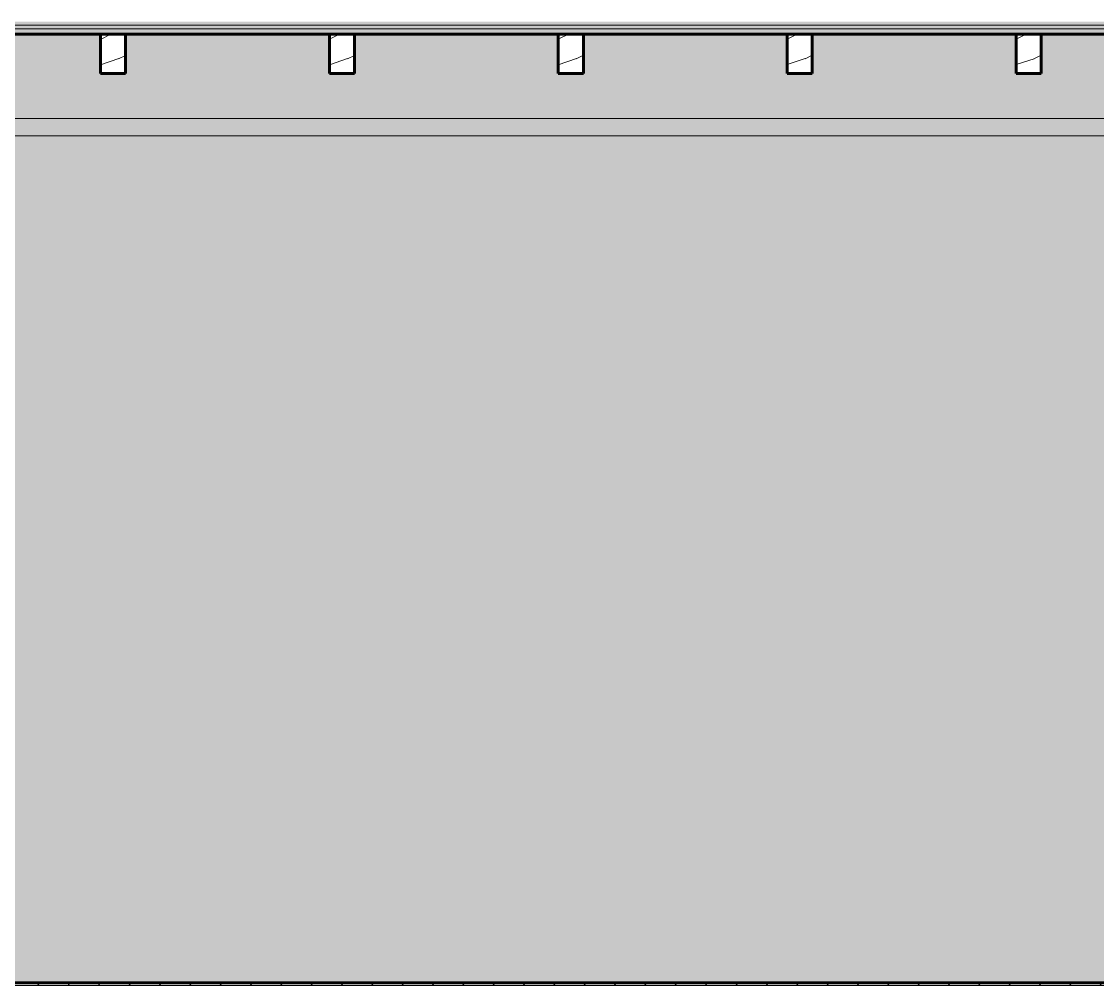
# Model space of a CAD drawing. Header units: inches. Extents: x -3510 to 2128, y -38 to 218.
# Drawn here: x -2957.9 to -2807.5, y 0 to 134.8 of the extents above; entities that cross this region are included whole.
import ezdxf

# ---------------------------------------------------------------- set-up
doc = ezdxf.new("R2010")
doc.units = ezdxf.units.IN
doc.header["$MEASUREMENT"] = 0
doc.linetypes.add('Grid Line 1_2_', pattern=[0.875, 0.5, -0.125, 0.125, -0.125])
for name, color, linetype, lineweight in [('0-1', 7, 'Continuous', 5), ('0-3', 50, 'Continuous', 9), ('A-FLOR-2', 8, 'Continuous', 5), ('A-FLOR-4', 250, 'Continuous', 60), ('A-FLOR-LEVL-1', 51, 'Grid Line 1_2_', 9), ('A-FLOR-MCUT-1', 7, 'Continuous', 18), ('A-FLOR-PATT-2', 253, 'Continuous', 9), ('A-FLOR-PATT-3', 50, 'Continuous', 9), ('I-WALL-3', 2, 'Continuous', 5), ('P-PIPE', 3, 'Continuous', 9), ('P-PIPE-1', 3, 'Continuous', 5), ('S-BEAM', 12, 'Continuous', 9), ('S-BEAM-1', 250, 'Continuous', 60)]:
    doc.layers.add(name, color=color, linetype=linetype, lineweight=lineweight)
pattern_1 = [(216.87, (-2829.194, 7.997), (23.989771, 15.993643), [3.998, -35.986]), (206.565, (-2824.396, 5.598), (-7.99708, -7.99662), [8.941, -8.941]), (198.435, (-2824.396, 1.599), (-15.993845, -7.9971), [5.058, -20.23])]

# ---------------------------------------------------------------- blocks, each defined once
blk = doc.blocks.new('CTR - 1st Phase - Shell_rvt-1-INTERIOR ELEVATION - CORRIDOR NORTH _102_ - EAST WALL')
at = {"layer": 'A-FLOR-2'}
blk.add_hatch(color=256, dxfattribs=at).paths.add_polyline_path([(-2466.27, 133.75), (-2466.27, 134.25), (-3170.93, 134.25), (-3170.93, 133.75), (-2468.21, 133.75)], flags=0)
at = {"layer": 'A-FLOR-PATT-2'}
h = blk.add_hatch(dxfattribs=at)
h.set_pattern_fill('FP_3', color=256, style=0, pattern_type=2)
h.set_pattern_definition([(0, (-2832.393, 0), (7.68, 1.92), [0.634, -5.126, 0.634, -5.126, -30.72]), (0, (-2832.393, 0), (7.68, 1.92), [-11.52, 0.634, -10.886, 0.634, -5.126, -13.44]), (0, (-2832.393, 0), (7.68, 1.92), [-28.8, 0.634, -3.206, 0.634, -8.966]), (120, (-2829.513, 0.96), (-5.502769, 5.691075), [0.634, -5.126, 0.634, -5.126, -30.72]), (120, (-2829.513, 0.96), (-5.502769, 5.691075), [-11.52, 0.634, -10.886, 0.634, -5.126, -13.44]), (120, (-2829.513, 0.96), (-5.502769, 5.691075), [-28.8, 0.634, -3.206, 0.634, -8.966]), (240, (-2828.553, 4.8), (-2.177231, -7.611075), [0.634, -5.126, 0.634, -5.126, -30.72]), (240, (-2828.553, 4.8), (-2.177231, -7.611075), [-11.52, 0.634, -10.886, 0.634, -5.126, -13.44]), (240, (-2828.553, 4.8), (-2.177231, -7.611075), [-28.8, 0.634, -3.206, 0.634, -8.966])])
h.paths.add_polyline_path([(-2466.27, 134.25), (-2466.27, 134.77), (-3170.93, 134.77), (-3170.93, 134.25), (-2468.21, 134.25)], flags=0)
at = {"layer": 'A-FLOR-PATT-3'}
h = blk.add_hatch(dxfattribs=at)
h.set_pattern_fill('FP_2', color=256, style=0, pattern_type=2)
h.set_pattern_definition([(0, (-2832.393, 0), (0, 2.399), []), (315, (-2832.393, 0), (2.398506, 0), [3.393, -3.393]), (45, (-2832.393, 0), (2.398506, 0), [3.393, -3.393])])
h.paths.add_polyline_path([(-3170.93, 133), (-2466.27, 133), (-2466.27, 133.75), (-3170.93, 133.75)], flags=0)
h = blk.add_hatch(dxfattribs=at)
h.set_pattern_fill('FP_4', color=256, style=0, pattern_type=2)
h.set_pattern_definition([(135, (-2832.393, 0), (-2.12132, -2.12132), [])])
h.paths.add_polyline_path([(-2742.24, 0), (-2466.27, 0), (-2466.27, 0.37), (-3170.93, 0.37), (-3170.93, 0), (-2777.3, 0)], flags=0)
at = {"layer": 'A-FLOR-4'}
for p, q in [((-3170.93, 133), (-2466.27, 133)), ((-3170.93, 0.37), (-2466.27, 0.37))]:
    blk.add_line(p, q, dxfattribs=at)
at = {"layer": 'A-FLOR-MCUT-1'}
for p, q in [((-2466.27, 134.25), (-3170.93, 134.25)), ((-2466.27, 133.75), (-3170.93, 133.75)), ((-2466.27, 0), (-3170.93, 0))]:
    blk.add_line(p, q, dxfattribs=at)
blk = doc.blocks.new('LVL-Laminated Veneer Lumber - 4X6 S_ PINE - NO_ 1-V5-INTERIOR ELEVATION - CORRIDOR NORTH _102_ - EAST WALL')
at = {"layer": 'S-BEAM'}
h = blk.add_hatch(dxfattribs=at)
h.set_pattern_fill('FP_7', color=256, style=0, pattern_type=2)
h.set_pattern_definition(pattern_1)
h.paths.add_polyline_path([(-2946.87, 127.5), (-2943.37, 127.5), (-2943.37, 133), (-2946.87, 133), (-2946.87, 129)], flags=0)
at = {"layer": 'S-BEAM-1'}
for p, q in [((-2943.37, 133), (-2946.87, 133)), ((-2946.87, 133), (-2946.87, 127.5)), ((-2943.37, 133), (-2943.37, 127.5)), ((-2946.87, 127.5), (-2943.37, 127.5))]:
    blk.add_line(p, q, dxfattribs=at)
blk = doc.blocks.new('LVL-Laminated Veneer Lumber - 4X6 S_ PINE - NO_ 1-V6-INTERIOR ELEVATION - CORRIDOR NORTH _102_ - EAST WALL')
at = {"layer": 'S-BEAM'}
h = blk.add_hatch(dxfattribs=at)
h.set_pattern_fill('FP_7', color=256, style=0, pattern_type=2)
h.set_pattern_definition(pattern_1)
h.paths.add_polyline_path([(-2914.87, 127.5), (-2911.37, 127.5), (-2911.37, 133), (-2914.87, 133), (-2914.87, 129)], flags=0)
at = {"layer": 'S-BEAM-1'}
for p, q in [((-2911.37, 133), (-2914.87, 133)), ((-2914.87, 133), (-2914.87, 127.5)), ((-2911.37, 133), (-2911.37, 127.5)), ((-2914.87, 127.5), (-2911.37, 127.5))]:
    blk.add_line(p, q, dxfattribs=at)
blk = doc.blocks.new('LVL-Laminated Veneer Lumber - 4X6 S_ PINE - NO_ 1-V7-INTERIOR ELEVATION - CORRIDOR NORTH _102_ - EAST WALL')
at = {"layer": 'S-BEAM'}
h = blk.add_hatch(dxfattribs=at)
h.set_pattern_fill('FP_7', color=256, style=0, pattern_type=2)
h.set_pattern_definition(pattern_1)
h.paths.add_polyline_path([(-2882.87, 127.5), (-2879.37, 127.5), (-2879.37, 133), (-2882.87, 133), (-2882.87, 129)], flags=0)
at = {"layer": 'S-BEAM-1'}
for p, q in [((-2879.37, 133), (-2882.87, 133)), ((-2882.87, 133), (-2882.87, 127.5)), ((-2879.37, 133), (-2879.37, 127.5)), ((-2882.87, 127.5), (-2879.37, 127.5))]:
    blk.add_line(p, q, dxfattribs=at)
blk = doc.blocks.new('LVL-Laminated Veneer Lumber - 4X6 S_ PINE - NO_ 1-V8-INTERIOR ELEVATION - CORRIDOR NORTH _102_ - EAST WALL')
at = {"layer": 'S-BEAM'}
h = blk.add_hatch(dxfattribs=at)
h.set_pattern_fill('FP_7', color=256, style=0, pattern_type=2)
h.set_pattern_definition(pattern_1)
h.paths.add_polyline_path([(-2850.87, 127.5), (-2847.37, 127.5), (-2847.37, 133), (-2850.87, 133), (-2850.87, 129)], flags=0)
at = {"layer": 'S-BEAM-1'}
for p, q in [((-2847.37, 133), (-2850.87, 133)), ((-2850.87, 133), (-2850.87, 127.5)), ((-2847.37, 133), (-2847.37, 127.5)), ((-2850.87, 127.5), (-2847.37, 127.5))]:
    blk.add_line(p, q, dxfattribs=at)
blk = doc.blocks.new('LVL-Laminated Veneer Lumber - 4X6 S_ PINE - NO_ 1-V9-INTERIOR ELEVATION - CORRIDOR NORTH _102_ - EAST WALL')
at = {"layer": 'S-BEAM'}
h = blk.add_hatch(dxfattribs=at)
h.set_pattern_fill('FP_7', color=256, style=0, pattern_type=2)
h.set_pattern_definition(pattern_1)
h.paths.add_polyline_path([(-2818.87, 127.5), (-2815.37, 127.5), (-2815.37, 133), (-2818.87, 133), (-2818.87, 129)], flags=0)
at = {"layer": 'S-BEAM-1'}
for p, q in [((-2815.37, 133), (-2818.87, 133)), ((-2818.87, 133), (-2818.87, 127.5)), ((-2815.37, 133), (-2815.37, 127.5)), ((-2818.87, 127.5), (-2815.37, 127.5))]:
    blk.add_line(p, q, dxfattribs=at)
blk = doc.blocks.new('CTR - 1st Phase - Structure_rvt-1-INTERIOR ELEVATION - CORRIDOR NORTH _102_ - EAST WALL')
at = {"layer": '0-3'}
for name in ['LVL-Laminated Veneer Lumber - 4X6 S_ PINE - NO_ 1-V5-INTERIOR ELEVATION - CORRIDOR NORTH _102_ - EAST WALL', 'LVL-Laminated Veneer Lumber - 4X6 S_ PINE - NO_ 1-V6-INTERIOR ELEVATION - CORRIDOR NORTH _102_ - EAST WALL', 'LVL-Laminated Veneer Lumber - 4X6 S_ PINE - NO_ 1-V7-INTERIOR ELEVATION - CORRIDOR NORTH _102_ - EAST WALL', 'LVL-Laminated Veneer Lumber - 4X6 S_ PINE - NO_ 1-V8-INTERIOR ELEVATION - CORRIDOR NORTH _102_ - EAST WALL', 'LVL-Laminated Veneer Lumber - 4X6 S_ PINE - NO_ 1-V9-INTERIOR ELEVATION - CORRIDOR NORTH _102_ - EAST WALL']:
    blk.add_blockref(name, (0, 0), dxfattribs=at)

msp = doc.modelspace()

# ---------------------------------------------------------------- hatches: boundary and pattern name
at = {"layer": 'I-WALL-3'}
h = msp.add_hatch(color=256, dxfattribs=at)
h.paths.add_polyline_path([(-2839.5, 0.37), (-2803.9, 0.37), (-2803.9, 118.81), (-3067.15, 118.81), (-3067.15, 0.37), (-2963.91, 0.37)], flags=0)
h.paths.add_polyline_path([(-2808.4, 121.19), (-2803.9, 121.19), (-2803.9, 133), (-2815.37, 133), (-2815.37, 127.5), (-2818.87, 127.5), (-2818.87, 133), (-2847.37, 133), (-2847.37, 127.5), (-2850.87, 127.5), (-2850.87, 133), (-2879.37, 133), (-2879.37, 127.5), (-2882.87, 127.5), (-2882.87, 133), (-2911.37, 133), (-2911.37, 127.5), (-2914.87, 127.5), (-2914.87, 133), (-2943.37, 133), (-2943.37, 127.5), (-2946.87, 127.5), (-2946.87, 133), (-2975.37, 133), (-2975.37, 127.5), (-2978.87, 127.5), (-2978.87, 133), (-3007.37, 133), (-3007.37, 127.5), (-3010.87, 127.5), (-3010.87, 133), (-3039.37, 133), (-3039.37, 127.5), (-3042.87, 127.5), (-3042.87, 133), (-3067.15, 133), (-3067.15, 121.19), (-2815.37, 121.19)], flags=0)
at = {"layer": 'P-PIPE'}
msp.add_hatch(color=256, dxfattribs=at).paths.add_polyline_path([(-2715.09, 120), (-2466.27, 120), (-2466.27, 121.19), (-3170.93, 121.19), (-3170.93, 120), (-2718.77, 120)], flags=0)
at = {"layer": 'P-PIPE-1'}
msp.add_hatch(color=256, dxfattribs=at).paths.add_polyline_path([(-3170.93, 118.81), (-2466.27, 118.81), (-2466.27, 120), (-3170.93, 120), (-3170.93, 118.85)], flags=0)

# ---------------------------------------------------------------- linework, layer by layer
at = {"layer": 'A-FLOR-LEVL-1'}
msp.add_line((-3509.91, 0), (-2417.92, 0), dxfattribs=at)
at = {"layer": 'P-PIPE'}
for p, q in [((-2466.27, 121.19), (-3170.93, 121.19)), ((-3170.93, 118.81), (-2466.27, 118.81))]:
    msp.add_line(p, q, dxfattribs=at)

# ---------------------------------------------------------------- block references
at = {"layer": '0-1'}
for name in ['CTR - 1st Phase - Shell_rvt-1-INTERIOR ELEVATION - CORRIDOR NORTH _102_ - EAST WALL', 'CTR - 1st Phase - Structure_rvt-1-INTERIOR ELEVATION - CORRIDOR NORTH _102_ - EAST WALL']:
    msp.add_blockref(name, (0, 0), dxfattribs=at)

doc.saveas('drawing.dxf')
